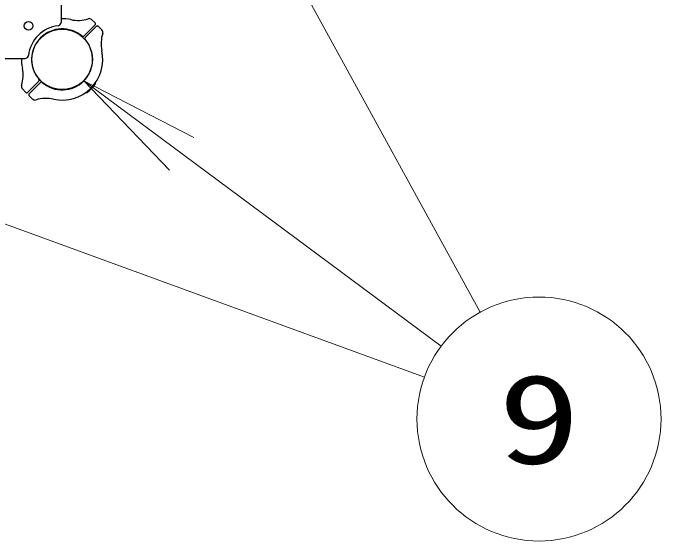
# Model space of a CAD drawing. Units: millimetres on the paper. Extents: x -385 to 0, y -594 to 267.
# Drawn here: x -251.77 to -235.84, y 122.56 to 135.54 of the extents above; entities that cross this region are included whole.
import ezdxf
from ezdxf.enums import TextEntityAlignment as Align

# ---------------------------------------------------------------- set-up
doc = ezdxf.new("R2010")
doc.units = ezdxf.units.MM
doc.layers.add('1_60', color=7, linetype='Continuous', lineweight=25)
doc.styles.add('ＭＳ ゴシック', font='')
doc.styles.get('ＭＳ ゴシック').set_extended_font_data('MS Gothic')

# ---------------------------------------------------------------- blocks, each defined once
blk = doc.blocks.new('open_arrow')
at = {"color": 0, "linetype": 'Continuous', "lineweight": -2}
blk.add_lwpolyline([(7.5, 1.25), (0, 0), (7.5, -1.25)], dxfattribs=at)

msp = doc.modelspace()

# ---------------------------------------------------------------- linework, layer by layer
at = {"layer": '1_60', "lineweight": 13}
for p, q in [((-250.561, 146.898), (-240.283, 128.184)), ((-263.061, 134.398), (-241.656, 126.584)), ((-250.031, 133.868), (-241.247, 127.344))]:
    msp.add_line(p, q, dxfattribs=at)
at = {"layer": '1_60', "color": 4}
for p, q in [((-250.586, 140.648), (-250.586, 135.308)), ((-256.811, 134.423), (-251.471, 134.423))]:
    msp.add_line(p, q, dxfattribs=at)
at = {"layer": '1_60', "color": 2}
for p, q in [((-249.749, 135.294), (-249.838, 135.377)), ((-250.026, 134.968), (-249.749, 135.246)), ((-249.991, 134.933), (-249.713, 135.211)), ((-249.665, 135.21), (-249.583, 135.121)), ((-251.131, 133.863), (-251.409, 133.586)), ((-251.096, 133.828), (-251.373, 133.55)), ((-251.457, 133.587), (-251.546, 133.683)), ((-251.372, 133.503), (-251.277, 133.413))]:
    msp.add_line(p, q, dxfattribs=at)
at = {"layer": '1_60'}
for p, q in [((-249.746, 133.819), (-249.744, 133.817)), ((-249.982, 133.583), (-249.98, 133.581))]:
    msp.add_line(p, q, dxfattribs=at)
for centre, radius in [((-251.386, 135.223), 0.108), ((-250.561, 134.398), 0.743), ((-250.561, 134.398), 0.743)]:
    msp.add_circle(centre, radius, dxfattribs=at)
at = {"layer": '1_60', "lineweight": 13}
msp.add_circle((-238.838, 125.555), 3, dxfattribs=at)
at = {"layer": '1_60', "color": 4}
for centre, start, end in [((-250.669, 135.308), 276.7872, 0), ((-251.471, 134.507), 270, 353.2128)]:
    msp.add_arc(centre, 0.0833, start, end, dxfattribs=at)
at = {"layer": '1_60', "color": 2}
for centre, radius, start, end in [((-250.561, 134.398), 1, 77.7272, 91.4325), ((-250.171, 136.19), 0.833, 257.7272, 287.5412), ((-249.895, 135.316), 0.0833, 47, 107.5412), ((-249.772, 135.269), 0.0333, 315, 47), ((-250.561, 134.398), 0.75, 49.2707, 135), ((-249.69, 135.187), 0.0333, 43, 135), ((-249.644, 135.064), 0.0833, 342.4588, 43), ((-250.05, 134.992), 0.0333, 229.2707, 315), ((-248.769, 134.788), 0.833, 162.4588, 192.2728), ((-250.561, 134.398), 0.75, 135, 220.7293), ((-250.561, 134.398), 0.75, 315, 40.7293), ((-249.967, 134.909), 0.0333, 135, 220.7293), ((-250.561, 134.398), 1, 315, 12.2728), ((-250.561, 134.398), 1, 178.5675, 192.2728), ((-252.352, 134.008), 0.833, 342.4588, 12.2728), ((-251.155, 133.887), 0.0333, 315, 40.7293), ((-251.072, 133.805), 0.0333, 49.2707, 135), ((-250.561, 134.398), 0.75, 229.2707, 315), ((-251.478, 133.732), 0.0833, 162.4588, 223), ((-250.561, 134.398), 1, 257.7272, 315), ((-251.432, 133.609), 0.0333, 223, 315), ((-251.35, 133.527), 0.0333, 135, 227), ((-251.227, 133.481), 0.0833, 227, 287.5412), ((-250.951, 132.607), 0.833, 77.7272, 107.5412)]:
    msp.add_arc(centre, radius, start, end, dxfattribs=at)
at = {"layer": '1_60'}
for centre, radius, start, end in [((-250.561, 134.398), 0.833, 96.7872, 173.2128), ((-250.561, 134.398), 1.017, 306.3731, 315), ((-250.561, 134.398), 1.017, 315, 323.6269), ((-249.756, 133.805), 0.0167, 323.6269, 45), ((-249.968, 133.593), 0.0167, 225, 306.3731)]:
    msp.add_arc(centre, radius, start, end, dxfattribs=at)

# ---------------------------------------------------------------- block references
at = {"layer": '1_60', "lineweight": 13, "xscale": 0.4, "yscale": 0.4, "rotation": 323.4}
msp.add_blockref('open_arrow', (-250.031, 133.868), dxfattribs=at)

# ---------------------------------------------------------------- texts
at = {"layer": '1_60', "style": 'ＭＳ ゴシック', "width": 1.35}
msp.add_text('9', height=2.199, dxfattribs=at).set_placement((-238.838, 125.555), align=Align.MIDDLE_CENTER)

doc.saveas('drawing.dxf')
